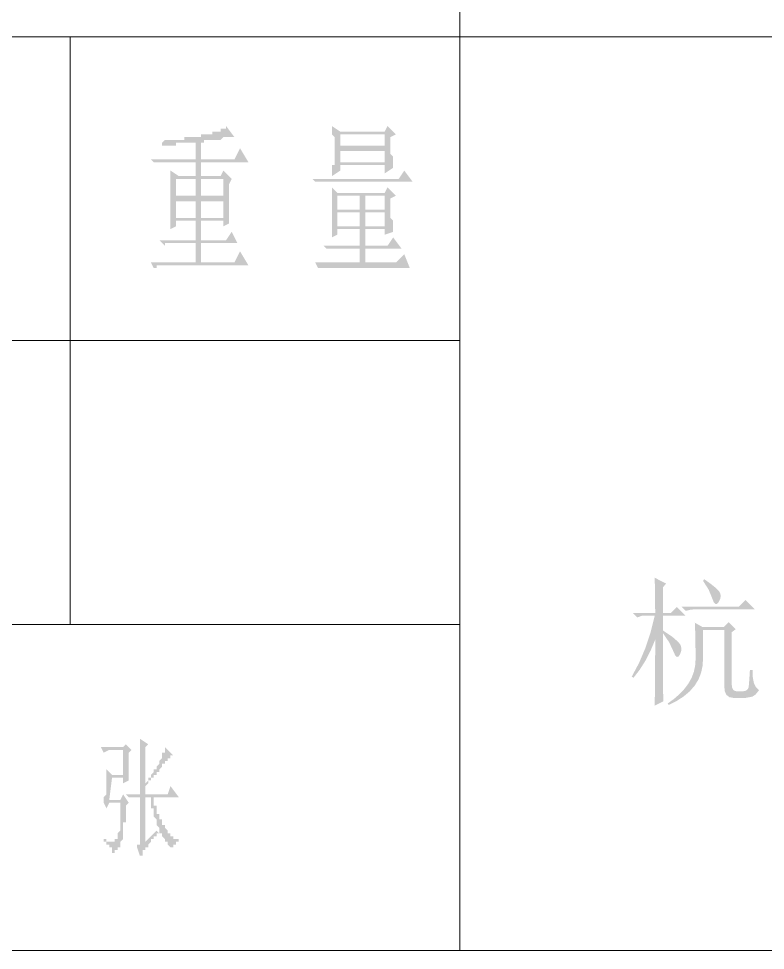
# Model space of a CAD drawing. Header units: millimetres. Extents: x 0 to 275, y 0 to 194.
# Drawn here: x 223.42 to 240.46, y 6.9 to 28.14 of the extents above; entities that cross this region are included whole.
import ezdxf

# ---------------------------------------------------------------- set-up
doc = ezdxf.new("R2010")
doc.units = ezdxf.units.MM

msp = doc.modelspace()

# ---------------------------------------------------------------- hatches: boundary and pattern name
h = msp.add_hatch(color=0)
h.paths.add_polyline_path([(227.584, 23.981833), (228.092, 23.981833), (228.092, 23.600833), (227.584, 23.600833)])
h.paths.add_polyline_path([(226.8855, 23.346833), (227.0125, 23.410333), (227.0125, 23.537333), (227.457, 23.537333), (227.457, 23.092833), (226.6315, 23.092833), (226.7585, 22.965833), (226.7585, 23.029333), (226.822, 23.029333), (226.8855, 23.029333), (226.949, 23.029333), (227.457, 23.029333), (227.457, 22.584833), (226.441, 22.584833), (226.5045, 22.457833), (226.568, 22.457833), (226.568, 22.521333), (226.6315, 22.521333), (226.695, 22.521333), (228.6635, 22.521333), (228.473, 22.838833), (228.346, 22.584833), (227.584, 22.584833), (227.584, 23.029333), (228.4095, 23.029333), (228.2825, 23.283333), (228.1555, 23.092833), (227.584, 23.092833), (227.584, 23.537333), (228.092, 23.537333), (228.092, 23.410333), (228.219, 23.473833), (228.219, 23.537333), (228.219, 23.600833), (228.219, 23.664333), (228.219, 23.727833), (228.219, 23.791333), (228.219, 23.854833), (228.219, 23.918333), (228.219, 23.981833), (228.219, 24.045333), (228.219, 24.108833), (228.219, 24.172333), (228.219, 24.235833), (228.219, 24.299333), (228.219, 24.362833), (228.2825, 24.489833), (228.092, 24.680333), (228.0285, 24.553333), (227.584, 24.553333), (227.584, 24.870833), (228.6635, 24.870833), (228.473, 25.188333), (228.346, 24.934333), (227.584, 24.934333), (227.584, 25.315333), (227.6475, 25.315333), (227.6475, 25.378833), (227.711, 25.378833), (227.7745, 25.378833), (227.838, 25.378833), (227.9015, 25.378833), (227.965, 25.378833), (228.0285, 25.378833), (228.092, 25.442333), (228.1555, 25.442333), (228.219, 25.442333), (228.2825, 25.442333), (228.346, 25.442333), (228.1555, 25.696333), (228.1555, 25.632833), (228.092, 25.632833), (228.0285, 25.632833), (228.0285, 25.569333), (227.965, 25.569333), (227.9015, 25.569333), (227.838, 25.569333), (227.838, 25.505833), (227.7745, 25.505833), (227.711, 25.505833), (227.6475, 25.505833), (227.584, 25.505833), (227.584, 25.442333), (227.5205, 25.442333), (227.457, 25.442333), (227.3935, 25.442333), (227.33, 25.442333), (227.2665, 25.442333), (227.203, 25.442333), (227.203, 25.378833), (227.1395, 25.378833), (227.076, 25.378833), (227.0125, 25.378833), (226.949, 25.378833), (226.8855, 25.378833), (226.822, 25.378833), (226.7585, 25.378833), (226.695, 25.315333), (226.695, 25.251833), (226.7585, 25.251833), (226.822, 25.251833), (226.8855, 25.251833), (226.949, 25.251833), (227.0125, 25.251833), (227.0125, 25.315333), (227.076, 25.315333), (227.1395, 25.315333), (227.203, 25.315333), (227.2665, 25.315333), (227.33, 25.315333), (227.3935, 25.315333), (227.457, 25.315333), (227.457, 24.934333), (226.441, 24.934333), (226.5045, 24.870833), (226.568, 24.870833), (226.6315, 24.870833), (226.695, 24.870833), (227.457, 24.870833), (227.457, 24.553333), (227.076, 24.553333), (226.8855, 24.680333), (226.8855, 24.616833), (226.8855, 24.553333), (226.8855, 24.489833), (226.8855, 24.426333), (226.8855, 24.362833), (226.8855, 24.299333), (226.8855, 24.235833), (226.8855, 24.172333), (226.8855, 24.108833), (226.8855, 24.045333), (226.8855, 23.981833), (226.8855, 23.918333), (226.8855, 23.854833), (226.8855, 23.791333), (226.8855, 23.727833), (226.8855, 23.664333), (226.8855, 23.600833), (226.8855, 23.537333), (226.8855, 23.473833), (226.8855, 23.410333)])
h.paths.add_polyline_path([(227.0125, 24.489833), (227.457, 24.489833), (227.457, 24.108833), (227.0125, 24.108833)])
h.paths.add_polyline_path([(227.0125, 23.981833), (227.457, 23.981833), (227.457, 23.600833), (227.0125, 23.600833)])
h.paths.add_polyline_path([(227.584, 24.489833), (228.092, 24.489833), (228.092, 24.108833), (227.584, 24.108833)])
h = msp.add_hatch(color=0)
h.paths.add_polyline_path([(230.6955, 24.108833), (231.2035, 24.108833), (231.2035, 23.791333), (230.6955, 23.791333)])
h.paths.add_polyline_path([(231.3305, 24.108833), (231.775, 24.108833), (231.775, 23.791333), (231.3305, 23.791333)])
h.paths.add_polyline_path([(230.6955, 23.727833), (231.2035, 23.727833), (231.2035, 23.410333), (230.6955, 23.410333)])
h.paths.add_polyline_path([(231.3305, 23.727833), (231.775, 23.727833), (231.775, 23.410333), (231.3305, 23.410333)])
h.paths.add_polyline_path([(231.902, 24.045333), (232.029, 24.108833), (231.8385, 24.299333), (231.775, 24.172333), (230.6955, 24.172333), (230.5685, 24.299333), (230.5685, 24.235833), (230.5685, 24.172333), (230.5685, 24.108833), (230.5685, 24.045333), (230.5685, 23.981833), (230.5685, 23.918333), (230.5685, 23.854833), (230.5685, 23.791333), (230.5685, 23.727833), (230.5685, 23.664333), (230.5685, 23.600833), (230.5685, 23.537333), (230.5685, 23.473833), (230.5685, 23.410333), (230.5685, 23.346833), (230.5685, 23.283333), (230.5685, 23.219833), (230.5685, 23.156333), (230.6955, 23.219833), (230.6955, 23.346833), (231.2035, 23.346833), (231.2035, 22.965833), (230.378, 22.965833), (230.4415, 22.902333), (230.505, 22.902333), (230.5685, 22.902333), (230.632, 22.902333), (231.2035, 22.902333), (231.2035, 22.584833), (230.1875, 22.584833), (230.251, 22.457833), (230.3145, 22.457833), (230.378, 22.457833), (230.4415, 22.457833), (232.3465, 22.457833), (232.2195, 22.775333), (232.029, 22.584833), (231.3305, 22.584833), (231.3305, 22.902333), (232.156, 22.902333), (231.9655, 23.156333), (231.8385, 22.965833), (231.3305, 22.965833), (231.3305, 23.346833), (231.775, 23.346833), (231.775, 23.219833), (231.9655, 23.283333), (231.9655, 23.346833), (231.9655, 23.410333), (231.9655, 23.473833), (231.9655, 23.537333), (231.902, 23.600833), (231.902, 23.664333), (231.902, 23.727833), (231.902, 23.791333), (231.902, 23.854833), (231.902, 23.918333), (231.902, 23.981833)])
h.paths.add_polyline_path([(230.759, 25.505833), (231.775, 25.505833), (231.775, 25.251833), (230.759, 25.251833)])
h.paths.add_polyline_path([(230.759, 25.124833), (231.775, 25.124833), (231.775, 24.870833), (230.759, 24.870833)])
h.paths.add_polyline_path([(231.902, 25.442333), (232.029, 25.505833), (231.8385, 25.696333), (231.775, 25.569333), (230.759, 25.569333), (230.5685, 25.696333), (230.5685, 25.632833), (230.5685, 25.569333), (230.5685, 25.505833), (230.632, 25.442333), (230.632, 25.378833), (230.632, 25.315333), (230.632, 25.251833), (230.632, 25.188333), (230.632, 25.124833), (230.632, 25.061333), (230.632, 24.997833), (230.632, 24.934333), (230.632, 24.870833), (230.632, 24.807333), (230.5685, 24.807333), (230.5685, 24.743833), (230.5685, 24.680333), (230.5685, 24.616833), (230.5685, 24.553333), (230.759, 24.680333), (230.759, 24.807333), (231.775, 24.807333), (231.775, 24.616833), (231.9655, 24.743833), (231.9655, 24.807333), (231.9655, 24.870833), (231.9655, 24.934333), (231.9655, 24.997833), (231.902, 25.061333), (231.902, 25.124833), (231.902, 25.188333), (231.902, 25.251833), (231.902, 25.315333), (231.902, 25.378833)])
h.paths.add_polyline_path([(230.124, 24.489833), (230.1875, 24.426333), (230.251, 24.426333), (230.3145, 24.426333), (230.378, 24.426333), (232.41, 24.426333), (232.2195, 24.680333), (232.0925, 24.489833)])
h = msp.add_hatch(color=0)
h.paths.add_polyline_path([(239.063389, 15.363472), (239.035828, 15.324887), (239.16123, 15.130584), (239.24529, 14.928012), (239.279396, 14.842229), (239.31557, 14.799855), (239.35381, 14.800888), (239.394118, 14.84533), (239.426071, 14.909495), (239.438904, 14.970042), (239.4321, 15.027489), (239.405142, 15.082352), (239.355619, 15.137129), (239.281808, 15.202242), (239.184226, 15.277689)])
h.paths.add_polyline_path([(239.857139, 14.740599), (238.539734, 14.740599), (238.638953, 14.64138), (238.754708, 14.668941), (238.887, 14.679965), (240.215429, 14.679965), (240.005967, 14.889427)])
h.paths.add_polyline_path([(238.848415, 14.371285), (238.85565, 14.213069), (238.860817, 14.019196), (238.863918, 13.78915), (238.864951, 13.522413), (238.854896, 13.382112), (238.824816, 13.246461), (238.774841, 13.115461), (238.705099, 12.989112), (238.61572, 12.867414), (238.506834, 12.750367), (238.378569, 12.637971), (238.231054, 12.530226), (238.253102, 12.497153), (238.43889, 12.589664), (238.599421, 12.693609), (238.734759, 12.809052), (238.84497, 12.936058), (238.930118, 13.074691), (238.990267, 13.225015), (239.025482, 13.387096), (239.035828, 13.560998), (239.035828, 14.20592), (239.520898, 14.20592), (239.520898, 12.916076), (239.533472, 12.803508), (239.571885, 12.722462), (239.63717, 12.673456), (239.730359, 12.657005), (240.005967, 12.657005), (240.160307, 12.684566), (240.23541, 12.734175), (240.314648, 12.833394), (240.239544, 12.904363), (240.19338, 13.004271), (240.171332, 13.128983), (240.165819, 13.290903), (240.105186, 13.290903), (240.097004, 13.158525), (240.089338, 13.050435), (240.082707, 12.966116), (240.077625, 12.905052), (240.06195, 12.861644), (240.030772, 12.830638), (239.983057, 12.812035), (239.917773, 12.805833), (239.818554, 12.805833), (239.761537, 12.815135), (239.722091, 12.84304), (239.699181, 12.889549), (239.691774, 12.954661), (239.691774, 14.156311), (239.779969, 14.222457), (239.620116, 14.382309), (239.509873, 14.272066), (239.024804, 14.272066)])
h.paths.add_polyline_path([(238.120811, 14.134262), (238.264816, 13.922044), (238.363345, 13.709826), (238.400553, 13.626024), (238.43776, 13.589248), (238.474967, 13.59898), (238.512174, 13.654705), (238.538012, 13.727913), (238.541112, 13.798021), (238.521475, 13.863994), (238.479101, 13.9248), (238.333029, 14.05158), (238.120811, 14.194896), (238.120811, 14.531137), (238.638953, 14.531137), (238.440516, 14.729575), (238.302712, 14.591771), (238.120811, 14.591771), (238.120811, 15.176059), (238.192469, 15.264253), (237.933398, 15.396545), (237.940977, 15.014829), (237.944422, 14.591771), (237.437304, 14.591771), (237.536523, 14.492552), (237.646766, 14.531137), (237.933398, 14.531137), (237.839174, 14.152866), (237.72118, 13.795265), (237.57838, 13.458334), (237.409743, 13.142075), (237.448328, 13.114514), (237.590955, 13.298654), (237.72118, 13.504499), (237.839002, 13.733081), (237.944422, 13.985434), (237.943474, 13.537916), (237.940977, 13.137941), (237.937446, 12.785507), (237.933398, 12.480616), (238.131835, 12.579835), (238.128196, 12.659966), (238.125462, 12.77233), (238.123502, 12.917121), (238.122189, 13.094532), (238.121392, 13.304759), (238.120983, 13.547993), (238.120832, 13.82443)])
h = msp.add_hatch(color=0)
h.paths.add_polyline_path([(226.187, 10.456333), (225.8695, 10.456333), (225.933, 10.392833), (225.9965, 10.392833), (226.187, 10.392833), (226.187, 9.503833), (226.187, 9.440333), (226.187, 9.376833), (226.187, 9.313333), (226.1235, 9.313333), (226.1235, 9.249833), (226.187, 9.059333), (226.2505, 9.059333), (226.2505, 9.122833), (226.2505, 9.186333), (226.314, 9.186333), (226.314, 9.249833), (226.3775, 9.249833), (226.3775, 9.313333), (226.441, 9.376833), (226.441, 9.440333), (226.5045, 9.440333), (226.5045, 9.503833), (226.568, 9.503833), (226.568, 9.567333), (226.6315, 9.567333), (226.568, 9.630833), (226.314, 9.376833), (226.314, 10.392833), (226.441, 10.392833), (226.441, 10.329333), (226.441, 10.265833), (226.441, 10.202333), (226.441, 10.138833), (226.5045, 10.138833), (226.5045, 10.075333), (226.5045, 10.011833), (226.5045, 9.948333), (226.568, 9.884833), (226.568, 9.821333), (226.568, 9.757833), (226.6315, 9.694333), (226.6315, 9.630833), (226.6315, 9.567333), (226.695, 9.567333), (226.695, 9.503833), (226.7585, 9.440333), (226.7585, 9.376833), (226.822, 9.376833), (226.822, 9.313333), (226.8855, 9.249833), (226.8855, 9.186333), (226.8855, 9.249833), (226.949, 9.249833), (226.949, 9.313333), (227.0125, 9.313333), (227.0125, 9.376833), (227.076, 9.376833), (227.076, 9.440333), (227.0125, 9.440333), (226.949, 9.440333), (226.949, 9.503833), (226.8855, 9.503833), (226.8855, 9.567333), (226.822, 9.567333), (226.822, 9.630833), (226.7585, 9.694333), (226.7585, 9.757833), (226.695, 9.757833), (226.695, 9.821333), (226.695, 9.884833), (226.6315, 9.884833), (226.6315, 9.948333), (226.6315, 10.011833), (226.568, 10.011833), (226.568, 10.075333), (226.568, 10.138833), (226.568, 10.202333), (226.5045, 10.202333), (226.5045, 10.265833), (226.5045, 10.329333), (226.5045, 10.392833), (226.441, 10.392833), (227.076, 10.392833), (226.8855, 10.646833), (226.822, 10.456333), (226.314, 10.456333), (226.314, 11.535833), (226.3775, 11.599333), (226.187, 11.726333), (226.187, 11.662833), (226.187, 11.599333), (226.187, 11.535833), (226.187, 11.472333), (226.187, 11.408833), (226.187, 11.345333), (226.187, 11.281833), (226.187, 11.218333), (226.187, 11.154833), (226.187, 11.091333), (226.187, 11.027833), (226.187, 10.964333), (226.187, 10.900833), (226.187, 10.837333), (226.187, 10.773833), (226.187, 10.710333), (226.187, 10.646833), (226.187, 10.583333), (226.187, 10.519833)])
h.paths.add_polyline_path([(226.7585, 11.535833), (226.7585, 11.472333), (226.7585, 11.408833), (226.695, 11.408833), (226.695, 11.345333), (226.695, 11.281833), (226.6315, 11.218333), (226.6315, 11.154833), (226.568, 11.091333), (226.568, 11.027833), (226.5045, 11.027833), (226.5045, 10.964333), (226.441, 10.900833), (226.441, 10.837333), (226.3775, 10.837333), (226.3775, 10.773833), (226.314, 10.710333), (226.314, 10.646833), (226.3775, 10.710333), (226.3775, 10.773833), (226.441, 10.773833), (226.441, 10.837333), (226.5045, 10.837333), (226.5045, 10.900833), (226.568, 10.900833), (226.568, 10.964333), (226.6315, 10.964333), (226.6315, 11.027833), (226.695, 11.091333), (226.695, 11.154833), (226.7585, 11.154833), (226.7585, 11.218333), (226.822, 11.218333), (226.822, 11.281833), (226.8855, 11.281833), (226.8855, 11.345333), (226.949, 11.345333)])
h.paths.add_polyline_path([(225.298, 11.535833), (225.3615, 11.408833), (225.4885, 11.472333), (225.806, 11.472333), (225.806, 10.900833), (225.552, 10.900833), (225.425, 11.027833), (225.425, 10.964333), (225.425, 10.900833), (225.425, 10.837333), (225.425, 10.773833), (225.425, 10.710333), (225.425, 10.646833), (225.425, 10.583333), (225.425, 10.519833), (225.425, 10.456333), (225.3615, 10.392833), (225.3615, 10.329333), (225.3615, 10.265833), (225.425, 10.138833), (225.4885, 10.265833), (225.7425, 10.265833), (225.7425, 10.202333), (225.7425, 10.138833), (225.7425, 10.075333), (225.7425, 10.011833), (225.7425, 9.948333), (225.7425, 9.884833), (225.7425, 9.821333), (225.7425, 9.757833), (225.7425, 9.694333), (225.7425, 9.630833), (225.679, 9.567333), (225.679, 9.503833), (225.679, 9.440333), (225.6155, 9.440333), (225.6155, 9.376833), (225.552, 9.376833), (225.4885, 9.376833), (225.425, 9.376833), (225.425, 9.440333), (225.3615, 9.440333), (225.3615, 9.376833), (225.425, 9.376833), (225.425, 9.313333), (225.4885, 9.313333), (225.4885, 9.249833), (225.552, 9.249833), (225.552, 9.186333), (225.552, 9.122833), (225.6155, 9.122833), (225.6155, 9.186333), (225.679, 9.186333), (225.679, 9.249833), (225.7425, 9.249833), (225.7425, 9.313333), (225.7425, 9.376833), (225.806, 9.440333), (225.806, 9.503833), (225.806, 9.567333), (225.806, 9.630833), (225.806, 9.694333), (225.806, 9.757833), (225.806, 9.821333), (225.8695, 9.821333), (225.8695, 9.884833), (225.8695, 9.948333), (225.8695, 10.011833), (225.8695, 10.075333), (225.8695, 10.138833), (225.8695, 10.202333), (225.933, 10.265833), (225.806, 10.456333), (225.7425, 10.329333), (225.4885, 10.329333), (225.552, 10.837333), (225.806, 10.837333), (225.806, 10.710333), (225.933, 10.773833), (225.933, 10.837333), (225.933, 10.900833), (225.933, 10.964333), (225.933, 11.027833), (225.933, 11.091333), (225.933, 11.154833), (225.933, 11.218333), (225.933, 11.281833), (225.933, 11.345333), (225.933, 11.408833), (225.9965, 11.472333), (225.8695, 11.599333), (225.806, 11.535833)])

# ---------------------------------------------------------------- linework, layer by layer
at = {"color": 0, "lineweight": 0}
msp.add_lwpolyline([(270.7005, 48.556333), (270.7005, 6.900333), (136.779, 6.900333), (136.779, 48.556333)], close=True, dxfattribs=at)
for points in [[(233.4895, 6.900333), (233.4895, 48.556333)], [(270.7005, 44.746333), (270.7005, 6.900333), (18.9865, 6.900333)], [(233.4895, 27.728333), (136.779, 27.728333)], [(224.5995, 14.329833), (224.5995, 27.728333)], [(233.4895, 27.728333), (270.7005, 27.728333)], [(233.4895, 20.806833), (196.2785, 20.806833)], [(233.4895, 14.329833), (196.2785, 14.329833)]]:
    msp.add_lwpolyline(points, dxfattribs=at)

doc.saveas('drawing.dxf')
